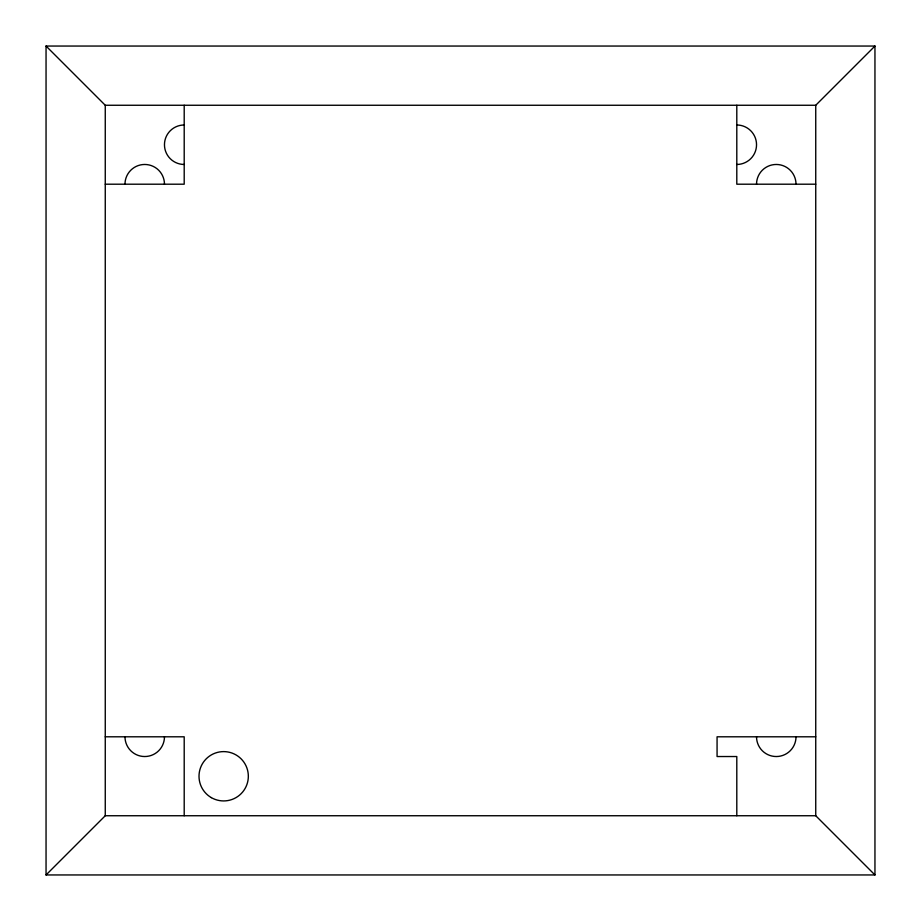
<?xml version="1.0" encoding="UTF-8"?>
<svg xmlns="http://www.w3.org/2000/svg" width="921" height="921" viewBox="0 0 921 921"><rect width="100%" height="100%" fill="white"/><g stroke="black" fill="none" stroke-linecap="round" stroke-linejoin="round"><path stroke-width="1.38" d="M46.05 874.95L105.259 815.741L815.741 815.741L874.95 874.95L46.05 874.95L46.05 46.05L874.95 46.05L874.95 874.95M46.05 46.05L105.259 105.259L815.741 105.259L874.95 46.05M105.259 184.2L184.2 184.2L184.2 105.259M815.741 184.2L736.8 184.2L736.8 105.259M105.259 736.8L184.2 736.8L184.2 815.741M815.741 736.8L717.068 736.8L717.068 756.532L736.8 756.532L736.8 815.741M815.741 105.259L815.741 815.741M105.259 105.259L105.259 815.741M184.2 164.468A19.732 19.732 0 0 1 164.468 144.724A19.732 19.732 0 0 1 184.2 124.991M164.468 736.8A19.732 19.732 0 0 1 144.724 756.532A19.732 19.732 0 0 1 124.991 736.8M124.991 184.2A19.732 19.732 0 0 1 144.724 164.468A19.732 19.732 0 0 1 164.468 184.2M796.009 736.8A19.732 19.732 0 0 1 776.276 756.532A19.732 19.732 0 0 1 756.532 736.8M756.532 184.2A19.732 19.732 0 0 1 776.276 164.468A19.732 19.732 0 0 1 796.009 184.2M736.8 124.991A19.732 19.732 0 0 1 756.532 144.724A19.732 19.732 0 0 1 736.8 164.468M211.335 797.632A24.671 24.671 0 0 0 248.336 776.276A24.671 24.671 0 0 0 211.335 754.909A24.671 24.671 0 0 0 211.335 797.632"/></g></svg>
